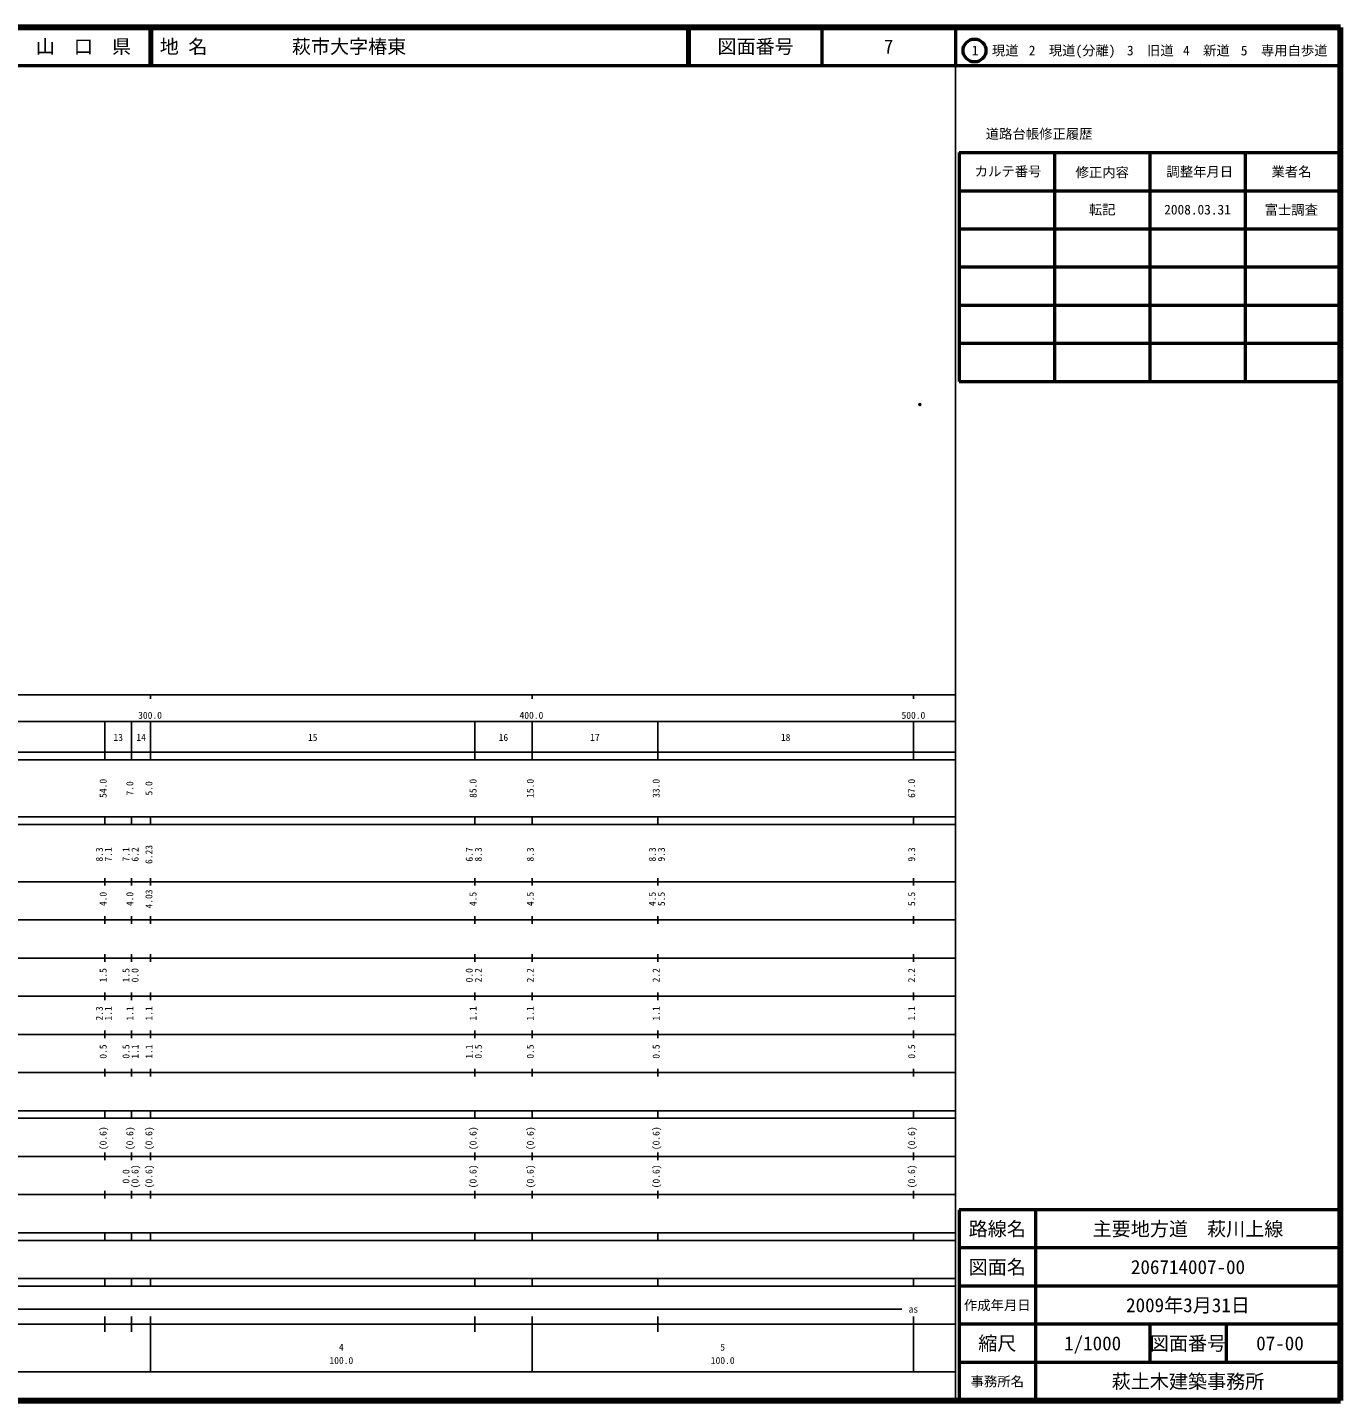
# Model space of a CAD drawing. Units: millimetres on the paper. Extents: x 40 to 680, y 20 to 380.
# Drawn here: x 335.7 to 680, y 20 to 380 of the extents above; entities that cross this region are included whole.
import ezdxf
from ezdxf.enums import TextEntityAlignment as Align

# ---------------------------------------------------------------- set-up
doc = ezdxf.new("R2010")
doc.units = ezdxf.units.MM
doc.header["$PDMODE"] = 32
doc.header["$PDSIZE"] = 0.5
doc.layers.add('M-OTRS', color=6, linetype='Continuous')
doc.layers.add('M-TTL-TXT', color=7, linetype='Continuous')
for name, color, linetype, lineweight in [('M-TTL', 2, 'Continuous', 140), ('M-TTL-BAND', 7, 'Continuous', 25), ('M-TTL-FRAM', 2, 'Continuous', 50), ('M-TTL-LINE', 7, 'Continuous', 50)]:
    doc.layers.add(name, color=color, linetype=linetype, lineweight=lineweight)
doc.styles.add('ＭＳ ゴシック', font='')
doc.styles.get('ＭＳ ゴシック').set_extended_font_data('MS Gothic')

msp = doc.modelspace()

# ---------------------------------------------------------------- linework, layer by layer
at = {"layer": 'M-OTRS'}
msp.add_point((569.7, 281.154), dxfattribs=at)
at = {"layer": 'M-TTL'}
for p, q in [((680, 380), (40, 380)), ((680, 20), (680, 380)), ((40, 20), (680, 20))]:
    msp.add_line(p, q, dxfattribs=at)
at = {"layer": 'M-TTL-BAND'}
for p, q in [((579, 20), (579, 370)), ((40, 205), (579, 205)), ((368, 205), (368, 204)), ((468, 205), (468, 204)), ((568, 205), (568, 204)), ((68, 198), (579, 198)), ((356, 188), (356, 198)), ((363, 188), (363, 198)), ((368, 188), (368, 198)), ((453, 188), (453, 198)), ((468, 188), (468, 198)), ((501, 188), (501, 198)), ((568, 188), (568, 198)), ((40, 190), (579, 190)), ((40, 188), (579, 188)), ((40, 173), (579, 173)), ((356, 171), (356, 173)), ((363, 171), (363, 173)), ((368, 171), (368, 173)), ((453, 171), (453, 173)), ((468, 171), (468, 173)), ((501, 171), (501, 173)), ((568, 171), (568, 173)), ((40, 171), (579, 171)), ((40, 156), (579, 156)), ((356, 155), (356, 157)), ((363, 155), (363, 157)), ((368, 155), (368, 157)), ((453, 155), (453, 157)), ((468, 155), (468, 157)), ((501, 155), (501, 157)), ((568, 155), (568, 157)), ((46, 146), (579, 146)), ((356, 145), (356, 147)), ((363, 145), (363, 147)), ((368, 145), (368, 147)), ((453, 145), (453, 147)), ((468, 145), (468, 147)), ((501, 145), (501, 147)), ((568, 145), (568, 147)), ((356, 135), (356, 137)), ((363, 135), (363, 137)), ((368, 135), (368, 137)), ((453, 135), (453, 137)), ((468, 135), (468, 137)), ((501, 135), (501, 137)), ((568, 135), (568, 137)), ((52, 136), (579, 136)), ((46, 126), (579, 126)), ((356, 125), (356, 127)), ((363, 125), (363, 127)), ((368, 125), (368, 127)), ((453, 125), (453, 127)), ((468, 125), (468, 127)), ((501, 125), (501, 127)), ((568, 125), (568, 127)), ((52, 116), (579, 116)), ((356, 115), (356, 117)), ((363, 115), (363, 117)), ((368, 115), (368, 117)), ((453, 115), (453, 117)), ((468, 115), (468, 117)), ((501, 115), (501, 117)), ((568, 115), (568, 117)), ((46, 106), (579, 106)), ((356, 105), (356, 107)), ((363, 105), (363, 107)), ((368, 105), (368, 107)), ((453, 105), (453, 107)), ((468, 105), (468, 107)), ((501, 105), (501, 107)), ((568, 105), (568, 107)), ((40, 96), (579, 96)), ((40, 94), (579, 94)), ((356, 94), (356, 96)), ((363, 94), (363, 96)), ((368, 94), (368, 96)), ((453, 94), (453, 96)), ((468, 94), (468, 96)), ((501, 94), (501, 96)), ((568, 94), (568, 96)), ((49, 84), (579, 84)), ((356, 83), (356, 85)), ((363, 83), (363, 85)), ((368, 83), (368, 85)), ((453, 83), (453, 85)), ((468, 83), (468, 85)), ((501, 83), (501, 85)), ((568, 83), (568, 85)), ((40, 74), (579, 74)), ((356, 73), (356, 75)), ((363, 73), (363, 75)), ((368, 73), (368, 75)), ((453, 73), (453, 75)), ((468, 73), (468, 75)), ((501, 73), (501, 75)), ((568, 73), (568, 75)), ((40, 64), (579, 64)), ((40, 62), (579, 62)), ((356, 62), (356, 64)), ((363, 62), (363, 64)), ((368, 62), (368, 64)), ((453, 62), (453, 64)), ((468, 62), (468, 64)), ((501, 62), (501, 64)), ((568, 62), (568, 64)), ((40, 52), (579, 52)), ((356, 50), (356, 52)), ((363, 50), (363, 52)), ((368, 50), (368, 52)), ((453, 50), (453, 52)), ((468, 50), (468, 52)), ((501, 50), (501, 52)), ((568, 50), (568, 52)), ((40, 50), (579, 50)), ((71, 44), (565, 44)), ((40, 40), (579, 40)), ((356, 38), (356, 42)), ((363, 38), (363, 42)), ((368, 27.5), (368, 42)), ((453, 38), (453, 42)), ((468, 27.5), (468, 42)), ((501, 38), (501, 42)), ((568, 27.5), (568, 42)), ((68, 27.5), (579, 27.5))]:
    msp.add_line(p, q, dxfattribs=at)
at = {"layer": 'M-TTL-FRAM'}
for p, q in [((580, 347.197), (580, 287.197)), ((580, 347.197), (680, 347.197)), ((580, 287.197), (680, 287.197)), ((680, 70), (580, 70)), ((580, 70), (580, 20))]:
    msp.add_line(p, q, dxfattribs=at)
at = {"layer": 'M-TTL-LINE'}
for p, q in [((367.75, 380), (367.75, 370)), ((368.25, 380), (368.25, 370)), ((508.747, 380), (508.747, 370)), ((509.247, 380), (509.247, 370)), ((543.997, 380), (543.997, 370)), ((579, 380), (579, 370)), ((40, 370), (680, 370)), ((605, 347.197), (605, 287.197)), ((630, 347.197), (630, 287.197)), ((655, 347.197), (655, 287.197)), ((580, 337.197), (680, 337.197)), ((580, 327.197), (680, 327.197)), ((580, 317.197), (680, 317.197)), ((580, 307.197), (680, 307.197)), ((580, 297.197), (680, 297.197)), ((600, 70), (600, 20)), ((680, 60), (580, 60)), ((680, 50), (580, 50)), ((680, 40), (580, 40)), ((630, 40), (630, 30)), ((650, 40), (650, 30)), ((680, 30), (580, 30))]:
    msp.add_line(p, q, dxfattribs=at)
msp.add_circle((584.031, 373.958), 3, dxfattribs=at)

# ---------------------------------------------------------------- texts
at = {"layer": 'M-TTL-BAND', "style": 'ＭＳ ゴシック'}
for s, p in [('300.0', (367.844, 198.195)), ('400.0', (467.844, 198.195)), ('500.0', (568, 198.195)), ('13', (359.5, 192.405)), ('14', (365.5, 192.405)), ('15', (410.5, 192.405)), ('16', (460.5, 192.405)), ('17', (484.5, 192.405)), ('18', (534.5, 192.405)), ('as', (568, 42.5)), ('4', (418, 32.523)), ('5', (518, 32.523)), ('100.0', (418, 29.033)), ('100.0', (518, 29.033))]:
    msp.add_text(s, height=1.833, dxfattribs=at).set_placement(p, align=Align.BOTTOM_CENTER)
for s, p in [('54.0', (357, 180.5)), ('7.0', (364, 180.5)), ('5.0', (369, 180.5)), ('85.0', (454, 180.5)), ('15.0', (469, 180.5)), ('33.0', (502, 180.5)), ('67.0', (569, 180.5)), ('8.3', (356, 163.174)), ('7.1', (358.37, 163.174)), ('7.1', (363, 163.174)), ('6.2', (365.37, 163.174)), ('6.23', (369, 163.174)), ('6.7', (453, 163.174)), ('8.3', (455.37, 163.174)), ('8.3', (469, 163.174)), ('8.3', (501, 163.174)), ('9.3', (503.37, 163.174)), ('9.3', (569, 163.174)), ('4.0', (357, 151.5)), ('4.0', (364, 151.5)), ('4.03', (369, 151.5)), ('4.5', (454, 151.5)), ('4.5', (469, 151.5)), ('4.5', (501, 151.5)), ('5.5', (503.37, 151.5)), ('5.5', (569, 151.5)), ('1.5', (357, 131.5)), ('1.5', (363, 131.5)), ('0.0', (365.37, 131.5)), ('0.0', (453, 131.5)), ('2.2', (455.37, 131.5)), ('2.2', (469, 131.5)), ('2.2', (502, 131.5)), ('2.2', (569, 131.5)), ('2.3', (356, 121.5)), ('1.1', (358.37, 121.5)), ('1.1', (364, 121.5)), ('1.1', (369, 121.5)), ('1.1', (454, 121.5)), ('1.1', (469, 121.5)), ('1.1', (502, 121.5)), ('1.1', (569, 121.5)), ('0.5', (357, 111.5)), ('0.5', (363, 111.5)), ('1.1', (365.37, 111.5)), ('1.1', (369, 111.5)), ('1.1', (453, 111.5)), ('0.5', (455.37, 111.5)), ('0.5', (469, 111.5)), ('0.5', (502, 111.5)), ('0.5', (569, 111.5)), ('(0.6)', (357, 88.764)), ('(0.6)', (364, 88.764)), ('(0.6)', (369, 88.764)), ('(0.6)', (454, 88.764)), ('(0.6)', (469, 88.764)), ('(0.6)', (502, 88.764)), ('(0.6)', (569, 88.764)), ('0.0', (363, 78.764)), ('(0.6)', (365.37, 78.764)), ('(0.6)', (369, 78.764)), ('(0.6)', (454, 78.764)), ('(0.6)', (469, 78.764)), ('(0.6)', (502, 78.764)), ('(0.6)', (569, 78.764))]:
    msp.add_text(s, height=1.833, rotation=90, dxfattribs=at).set_placement(p, align=Align.BOTTOM_CENTER)
at = {"layer": 'M-TTL-TXT', "style": 'ＭＳ ゴシック'}
for s, height, p in [('山\u3000口\u3000県', 3.666, (350.375, 375)), ('図面番号', 3.666, (526.622, 375)), ('7', 3.666, (561.497, 375)), ('1\u3000現道', 2.566, (589.448, 373.958)), ('2\u3000現道(分離)', 2.566, (609.619, 373.958)), ('3\u3000旧道', 2.566, (630.121, 373.958)), ('4\u3000新道', 2.566, (644.824, 373.958)), ('5\u3000専用自歩道', 2.566, (665.228, 373.958)), ('道路台帳修正履歴', 2.566, (600.968, 352.113)), ('カルテ番号', 2.566, (592.839, 342.277)), ('修正内容', 2.566, (617.509, 342.023)), ('調整年月日', 2.566, (643.089, 342.197)), ('業者名', 2.566, (667.134, 342.197)), ('転記', 2.566, (617.5, 332.245)), ('2008.03.31', 2.566, (642.5, 332.245)), ('富士調査', 2.566, (667.077, 332.189)), ('路線名', 3.666, (590, 65)), ('路線名', 3.666, (590, 65)), ('主要地方道\u3000萩川上線', 3.666, (640, 65)), ('図面名', 3.666, (590, 55)), ('図面名', 3.666, (590, 55)), ('206714007-00', 3.666, (640, 55)), ('2009年3月31日', 3.666, (640, 45)), ('作成年月日', 2.566, (590, 45)), ('作成年月日', 2.566, (590, 45)), ('縮尺', 3.666, (590, 35)), ('縮尺', 3.666, (590, 35)), ('1/1000', 3.666, (615, 35)), ('図面番号', 3.666, (640, 35)), ('図面番号', 3.666, (640, 35)), ('07-00', 3.666, (664.125, 35)), ('事務所名', 2.566, (590, 25)), ('事務所名', 2.566, (590, 25)), ('萩土木建築事務所', 3.666, (640, 25))]:
    msp.add_text(s, height=height, dxfattribs=at).set_placement(p, align=Align.MIDDLE_CENTER)
for s, p in [('地 名', (370.38, 375)), ('萩市大字椿東', (405.024, 375))]:
    msp.add_text(s, height=3.666, dxfattribs=at).set_placement(p, align=Align.MIDDLE_LEFT)

doc.saveas('drawing.dxf')
